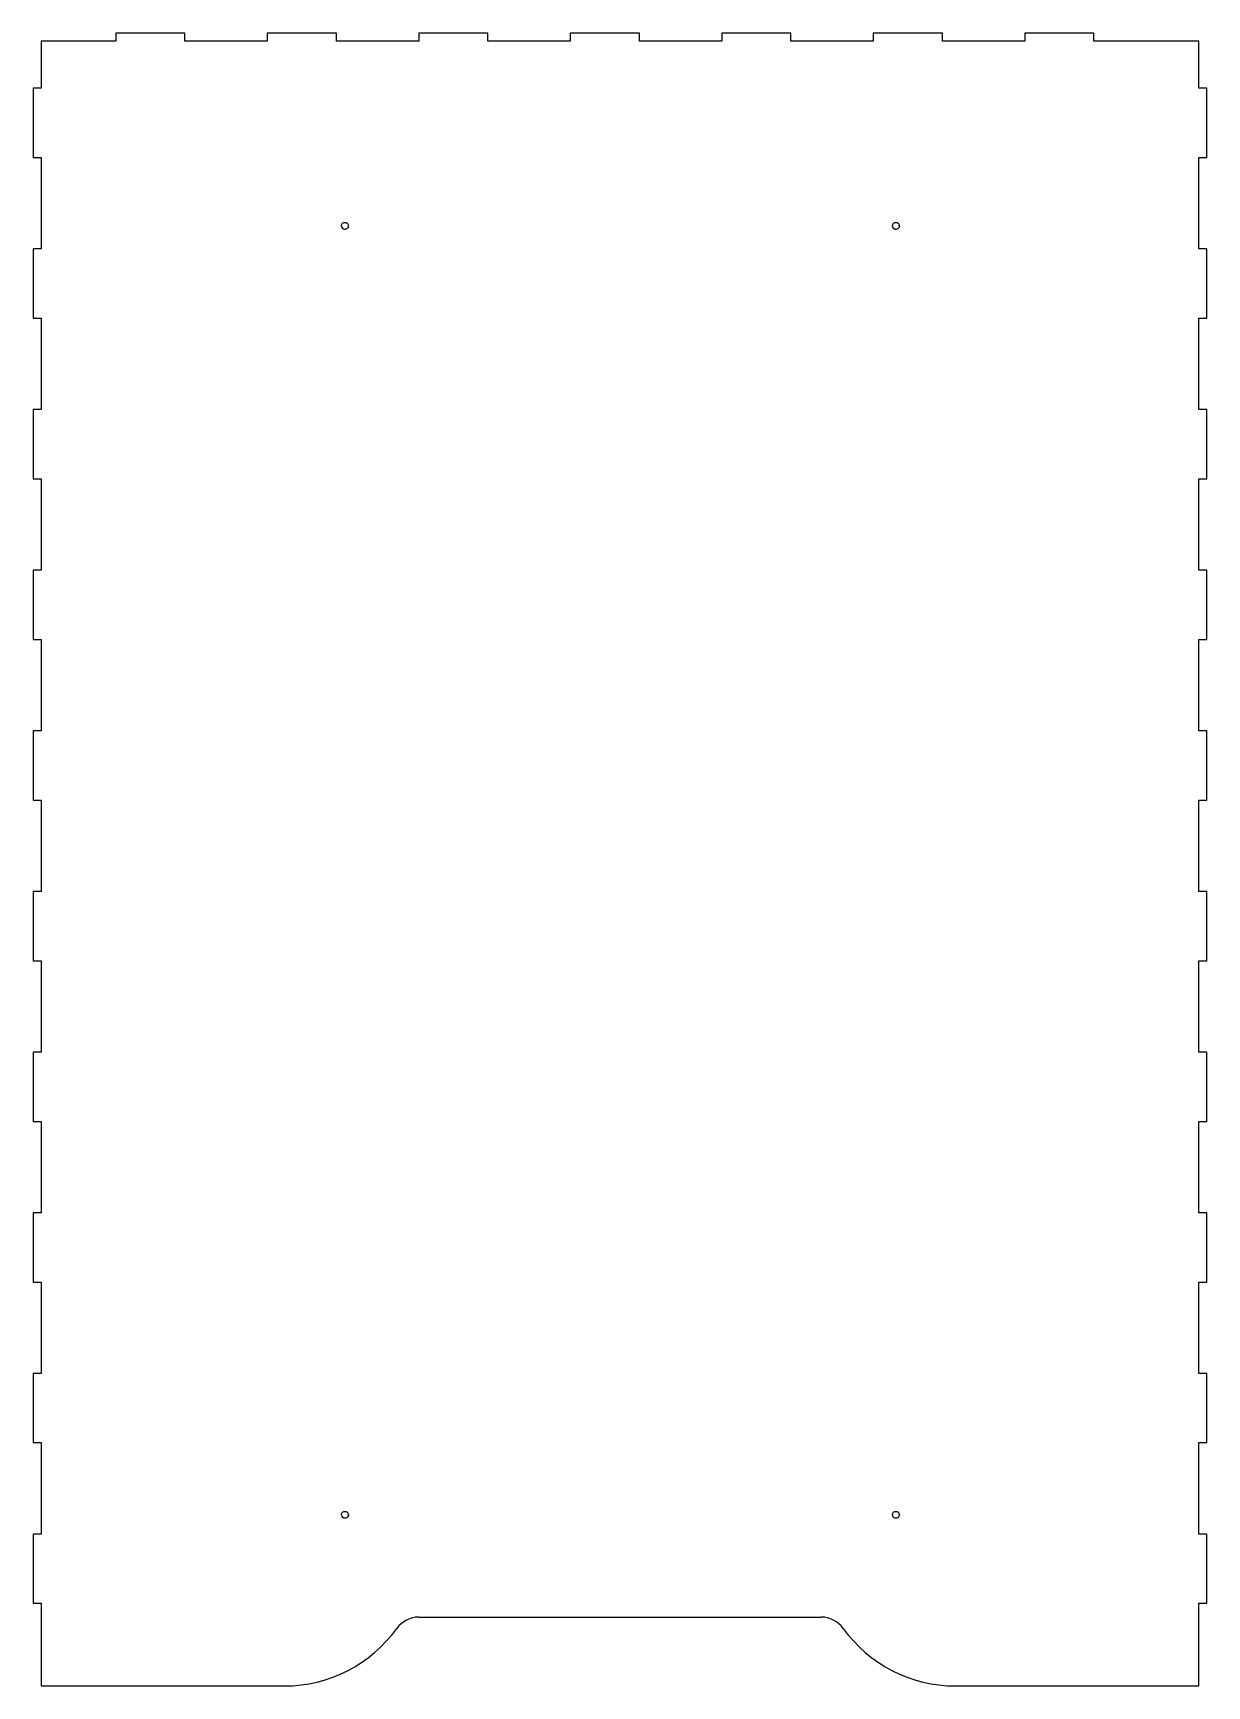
# Model space of a CAD drawing. Header units: millimetres. Extents: x -213 to 213, y -300 to 300.
import ezdxf

# ---------------------------------------------------------------- set-up
doc = ezdxf.new("R2010")
doc.units = ezdxf.units.MM
doc.layers.add('CUTOUTS', color=1, linetype='CONTINUOUS')
doc.layers.add('PERIMETER', color=5, linetype='CONTINUOUS')

msp = doc.modelspace()

# ---------------------------------------------------------------- linework, layer by layer
at = {"layer": 'CUTOUTS'}
for centre, radius, start, end in [((-100, 230), 1.1, 179.76498, 225.75009), ((-100, 230), 1.43, 0.14477, 45.38225), ((100, 230), 1.1, 179.76498, 225.75009), ((100, 230), 1.43, 0.14477, 45.38225), ((-100, -238), 1.1, 179.76498, 225.75009), ((-100, -238), 1.43, 0.14477, 45.38225), ((100, -238), 1.1, 179.76498, 225.75009), ((100, -238), 1.42, 0.14477, 45.38225)]:
    msp.add_arc(centre, radius, start, end, dxfattribs=at)
for points, knots in [([(-101.1, 230), (-101.1, 230.01), (-101.1, 230.01), (-101.1, 230.01), (-101.12, 230.15), (-101.11, 230.3), (-101.07, 230.44), (-101.02, 230.61), (-100.94, 230.74), (-100.87, 230.83), (-100.77, 230.96), (-100.65, 231.07), (-100.51, 231.15), (-100.37, 231.23), (-100.22, 231.29), (-100.06, 231.31), (-99.93, 231.33), (-99.76, 231.33), (-99.58, 231.29), (-99.48, 231.27), (-99.37, 231.24), (-99.28, 231.19), (-99.18, 231.14), (-99.08, 231.08), (-99, 231.01)], [-0.0004664, -0.0004664, -0.0004664, -0.0004664, 0, 0, 0, 0.0463397, 0.0463397, 0.0463397, 0.1028178, 0.1028178, 0.1028178, 0.1803437, 0.1803437, 0.1803437, 0.2598013, 0.2598013, 0.2598013, 0.3220376, 0.3220376, 0.3220376, 0.3580959, 0.3580959, 0.3580959, 0.3947536, 0.3947536, 0.3947536, 0.3947536]), ([(-98.58, 230), (-98.59, 229.82), (-98.65, 229.64), (-98.73, 229.48), (-98.8, 229.34), (-98.91, 229.2), (-99.06, 229.07), (-99.19, 228.97), (-99.33, 228.9), (-99.48, 228.85), (-99.64, 228.8), (-99.81, 228.78), (-99.97, 228.79), (-100.16, 228.81), (-100.3, 228.86), (-100.41, 228.91), (-100.48, 228.95), (-100.54, 228.99), (-100.6, 229.04), (-100.66, 229.09), (-100.72, 229.15), (-100.76, 229.21), (-100.77, 229.21), (-100.77, 229.21), (-100.77, 229.21)], [0.0003791, 0.0003791, 0.0003791, 0.0003791, 0.0587627, 0.0587627, 0.0587627, 0.1063689, 0.1063689, 0.1063689, 0.1443092, 0.1443092, 0.1443092, 0.1845907, 0.1845907, 0.1845907, 0.2295839, 0.2295839, 0.2295839, 0.2583085, 0.2583085, 0.2583085, 0.2866175, 0.2866175, 0.2866175, 0.2871346, 0.2871346, 0.2871346, 0.2871346]), ([(98.9, 230), (98.9, 230.01), (98.9, 230.01), (98.9, 230.01), (98.88, 230.15), (98.89, 230.3), (98.93, 230.44), (98.98, 230.61), (99.06, 230.74), (99.13, 230.83), (99.23, 230.96), (99.35, 231.07), (99.49, 231.15), (99.63, 231.23), (99.78, 231.29), (99.94, 231.31), (100.07, 231.33), (100.24, 231.33), (100.42, 231.29), (100.52, 231.27), (100.63, 231.24), (100.72, 231.19), (100.82, 231.14), (100.92, 231.08), (101, 231.01)], [-0.0004664, -0.0004664, -0.0004664, -0.0004664, 0, 0, 0, 0.0463397, 0.0463397, 0.0463397, 0.1028178, 0.1028178, 0.1028178, 0.1803437, 0.1803437, 0.1803437, 0.2598013, 0.2598013, 0.2598013, 0.3220376, 0.3220376, 0.3220376, 0.3580959, 0.3580959, 0.3580959, 0.3947536, 0.3947536, 0.3947536, 0.3947536]), ([(101.42, 230), (101.41, 229.82), (101.35, 229.64), (101.27, 229.48), (101.2, 229.34), (101.09, 229.2), (100.94, 229.07), (100.81, 228.97), (100.67, 228.9), (100.52, 228.85), (100.36, 228.8), (100.19, 228.78), (100.03, 228.79), (99.84, 228.81), (99.7, 228.86), (99.59, 228.91), (99.52, 228.95), (99.46, 228.99), (99.4, 229.04), (99.34, 229.09), (99.28, 229.15), (99.24, 229.21), (99.23, 229.21), (99.23, 229.21), (99.23, 229.21)], [0.0003791, 0.0003791, 0.0003791, 0.0003791, 0.0587627, 0.0587627, 0.0587627, 0.1063689, 0.1063689, 0.1063689, 0.1443092, 0.1443092, 0.1443092, 0.1845907, 0.1845907, 0.1845907, 0.2295839, 0.2295839, 0.2295839, 0.2583085, 0.2583085, 0.2583085, 0.2866175, 0.2866175, 0.2866175, 0.2871346, 0.2871346, 0.2871346, 0.2871346]), ([(-101.1, -238), (-101.1, -237.99), (-101.1, -237.99), (-101.1, -237.99), (-101.12, -237.85), (-101.11, -237.7), (-101.07, -237.56), (-101.02, -237.39), (-100.94, -237.26), (-100.87, -237.17), (-100.77, -237.04), (-100.65, -236.93), (-100.51, -236.85), (-100.37, -236.77), (-100.22, -236.71), (-100.06, -236.69), (-99.93, -236.67), (-99.76, -236.67), (-99.58, -236.71), (-99.48, -236.73), (-99.37, -236.76), (-99.28, -236.81), (-99.18, -236.86), (-99.08, -236.92), (-99, -236.99)], [-0.0004664, -0.0004664, -0.0004664, -0.0004664, 0, 0, 0, 0.0463397, 0.0463397, 0.0463397, 0.1028178, 0.1028178, 0.1028178, 0.1803437, 0.1803437, 0.1803437, 0.2598013, 0.2598013, 0.2598013, 0.3220376, 0.3220376, 0.3220376, 0.3580959, 0.3580959, 0.3580959, 0.3947536, 0.3947536, 0.3947536, 0.3947536]), ([(-98.58, -238), (-98.59, -238.18), (-98.65, -238.36), (-98.73, -238.52), (-98.8, -238.66), (-98.91, -238.8), (-99.06, -238.93), (-99.19, -239.03), (-99.33, -239.1), (-99.48, -239.15), (-99.64, -239.2), (-99.81, -239.22), (-99.97, -239.21), (-100.16, -239.19), (-100.3, -239.14), (-100.41, -239.09), (-100.48, -239.05), (-100.54, -239.01), (-100.6, -238.96), (-100.66, -238.91), (-100.72, -238.85), (-100.76, -238.79), (-100.77, -238.79), (-100.77, -238.79), (-100.77, -238.79)], [0.0003791, 0.0003791, 0.0003791, 0.0003791, 0.0587627, 0.0587627, 0.0587627, 0.1063689, 0.1063689, 0.1063689, 0.1443092, 0.1443092, 0.1443092, 0.1845907, 0.1845907, 0.1845907, 0.2295839, 0.2295839, 0.2295839, 0.2583085, 0.2583085, 0.2583085, 0.2866175, 0.2866175, 0.2866175, 0.2871346, 0.2871346, 0.2871346, 0.2871346]), ([(98.9, -238), (98.9, -237.99), (98.9, -237.99), (98.9, -237.99), (98.88, -237.85), (98.89, -237.7), (98.93, -237.56), (98.98, -237.39), (99.06, -237.26), (99.13, -237.17), (99.23, -237.04), (99.35, -236.93), (99.49, -236.85), (99.63, -236.77), (99.78, -236.71), (99.94, -236.69), (100.07, -236.67), (100.24, -236.67), (100.42, -236.71), (100.52, -236.73), (100.63, -236.76), (100.72, -236.81), (100.82, -236.86), (100.92, -236.92), (101, -236.99)], [-0.0004664, -0.0004664, -0.0004664, -0.0004664, 0, 0, 0, 0.0463397, 0.0463397, 0.0463397, 0.1028178, 0.1028178, 0.1028178, 0.1803437, 0.1803437, 0.1803437, 0.2598013, 0.2598013, 0.2598013, 0.3220376, 0.3220376, 0.3220376, 0.3580959, 0.3580959, 0.3580959, 0.3947536, 0.3947536, 0.3947536, 0.3947536]), ([(101.42, -238), (101.41, -238.18), (101.35, -238.36), (101.27, -238.52), (101.2, -238.66), (101.09, -238.8), (100.94, -238.93), (100.81, -239.03), (100.67, -239.1), (100.52, -239.15), (100.36, -239.2), (100.19, -239.22), (100.03, -239.21), (99.84, -239.19), (99.7, -239.14), (99.59, -239.09), (99.52, -239.05), (99.46, -239.01), (99.4, -238.96), (99.34, -238.91), (99.28, -238.85), (99.24, -238.79), (99.23, -238.79), (99.23, -238.79), (99.23, -238.79)], [0.0003791, 0.0003791, 0.0003791, 0.0003791, 0.0587627, 0.0587627, 0.0587627, 0.1063689, 0.1063689, 0.1063689, 0.1443092, 0.1443092, 0.1443092, 0.1845907, 0.1845907, 0.1845907, 0.2295839, 0.2295839, 0.2295839, 0.2583085, 0.2583085, 0.2583085, 0.2866175, 0.2866175, 0.2866175, 0.2871346, 0.2871346, 0.2871346, 0.2871346])]:
    msp.add_open_spline(points, degree=3, knots=knots, dxfattribs=at)
at = {"layer": 'PERIMETER'}
for p, q in [((-157.92, 300.08), (-183.07, 300.08)), ((-183.07, 300.08), (-183.07, 297.08)), ((-157.92, 297.08), (-157.92, 300.08)), ((-102.93, 300.08), (-128.08, 300.08)), ((-128.08, 300.08), (-128.08, 297.08)), ((-102.93, 297.08), (-102.93, 300.08)), ((-47.93, 300.08), (-73.08, 300.08)), ((-73.08, 300.08), (-73.08, 297.08)), ((-47.93, 297.08), (-47.93, 300.08)), ((7.07, 300.08), (-18.08, 300.08)), ((-18.08, 300.08), (-18.08, 297.08)), ((7.07, 297.08), (7.07, 300.08)), ((62.07, 300.08), (36.92, 300.08)), ((36.92, 300.08), (36.92, 297.08)), ((62.07, 297.08), (62.07, 300.08)), ((117.07, 300.08), (91.92, 300.08)), ((91.92, 300.08), (91.92, 297.08)), ((117.07, 297.08), (117.07, 300.08)), ((172.07, 300.08), (146.92, 300.08)), ((146.92, 300.08), (146.92, 297.08)), ((172.07, 297.08), (172.07, 300.08)), ((-183.07, 297.08), (-210.08, 297.08)), ((-210.08, 297.08), (-210.08, 280.08)), ((-128.08, 297.08), (-157.92, 297.08)), ((-73.08, 297.08), (-102.93, 297.08)), ((-18.08, 297.08), (-47.93, 297.08)), ((36.92, 297.08), (7.07, 297.08)), ((91.92, 297.08), (62.07, 297.08)), ((146.92, 297.08), (117.07, 297.08)), ((210.08, 297.08), (172.07, 297.08)), ((210.08, 280.08), (210.08, 297.08)), ((-210.08, 280.08), (-213.08, 280.08)), ((-213.08, 280.08), (-213.08, 254.93)), ((213.07, 280.08), (210.08, 280.08)), ((213.07, 254.93), (213.07, 280.08)), ((-213.08, 254.93), (-210.08, 254.93)), ((-210.08, 254.93), (-210.08, 221.74)), ((210.08, 221.74), (210.08, 254.93)), ((210.08, 254.93), (213.07, 254.93)), ((-210.08, 221.74), (-213.08, 221.74)), ((-213.08, 221.74), (-213.08, 196.59)), ((213.07, 221.74), (210.08, 221.74)), ((213.07, 196.59), (213.07, 221.74)), ((-213.08, 196.59), (-210.08, 196.59)), ((-210.08, 196.59), (-210.08, 163.41)), ((210.08, 163.41), (210.08, 196.59)), ((210.08, 196.59), (213.07, 196.59)), ((-210.08, 163.41), (-213.08, 163.41)), ((-213.08, 163.41), (-213.08, 138.26)), ((213.07, 163.41), (210.08, 163.41)), ((213.07, 138.26), (213.07, 163.41)), ((-213.08, 138.26), (-210.08, 138.26)), ((-210.08, 138.26), (-210.08, 105.08)), ((210.08, 105.08), (210.08, 138.26)), ((210.08, 138.26), (213.07, 138.26)), ((-210.08, 105.08), (-213.08, 105.08)), ((-213.08, 105.08), (-213.08, 79.93)), ((213.07, 105.08), (210.08, 105.08)), ((213.07, 79.93), (213.07, 105.08)), ((-213.08, 79.93), (-210.08, 79.93)), ((-210.08, 79.93), (-210.08, 46.74)), ((210.08, 46.74), (210.08, 79.93)), ((210.08, 79.93), (213.07, 79.93)), ((-210.08, 46.74), (-213.08, 46.74)), ((-213.08, 46.74), (-213.08, 21.59)), ((213.07, 46.74), (210.08, 46.74)), ((213.07, 21.59), (213.07, 46.74)), ((-213.08, 21.59), (-210.08, 21.59)), ((-210.08, 21.59), (-210.08, -11.59)), ((210.08, -11.59), (210.08, 21.59)), ((210.08, 21.59), (213.07, 21.59)), ((-210.08, -11.59), (-213.08, -11.59)), ((-213.08, -11.59), (-213.08, -36.74)), ((213.07, -11.59), (210.08, -11.59)), ((213.07, -36.74), (213.07, -11.59)), ((-213.08, -36.74), (-210.08, -36.74)), ((-210.08, -36.74), (-210.08, -69.92)), ((210.08, -69.92), (210.08, -36.74)), ((210.08, -36.74), (213.07, -36.74)), ((-210.08, -69.92), (-213.08, -69.92)), ((-213.08, -69.92), (-213.08, -95.08)), ((213.07, -69.92), (210.08, -69.92)), ((213.07, -95.08), (213.07, -69.92)), ((-213.08, -95.08), (-210.08, -95.08)), ((-210.08, -95.08), (-210.08, -128.26)), ((210.08, -128.26), (210.08, -95.08)), ((210.08, -95.08), (213.07, -95.08)), ((-210.08, -128.26), (-213.08, -128.26)), ((-213.08, -128.26), (-213.08, -153.41)), ((213.07, -128.26), (210.08, -128.26)), ((213.07, -153.41), (213.07, -128.26)), ((-213.08, -153.41), (-210.08, -153.41)), ((-210.08, -153.41), (-210.08, -186.59)), ((210.08, -186.59), (210.08, -153.41)), ((210.08, -153.41), (213.07, -153.41)), ((-210.08, -186.59), (-213.08, -186.59)), ((-213.08, -186.59), (-213.08, -211.74)), ((213.07, -186.59), (210.08, -186.59)), ((213.07, -211.74), (213.07, -186.59)), ((-213.08, -211.74), (-210.08, -211.74)), ((-210.08, -211.74), (-210.08, -244.92)), ((210.08, -244.92), (210.08, -211.74)), ((210.08, -211.74), (213.07, -211.74)), ((-210.08, -244.92), (-213.08, -244.92)), ((-213.08, -244.92), (-213.08, -270.07)), ((213.07, -244.92), (210.08, -244.92)), ((213.07, -270.07), (213.07, -244.92)), ((-213.08, -270.07), (-210.08, -270.07)), ((-210.08, -270.07), (-210.08, -300.07)), ((-73, -275.08), (73, -275.08)), ((210.08, -300.07), (210.08, -270.07)), ((210.08, -270.07), (213.07, -270.07)), ((-210.08, -300.07), (-121.73, -300.07)), ((121.73, -300.07), (210.08, -300.07))]:
    msp.add_line(p, q, dxfattribs=at)
for centre, radius, start, end in [((-73, -285), 9.92, 90, 144.31467), ((73, -285), 9.93, 35.68533, 90), ((-121.73, -250), 50.07, 270, 324.31467), ((121.73, -250), 50.08, 215.68533, 270)]:
    msp.add_arc(centre, radius, start, end, dxfattribs=at)

doc.saveas('drawing.dxf')
